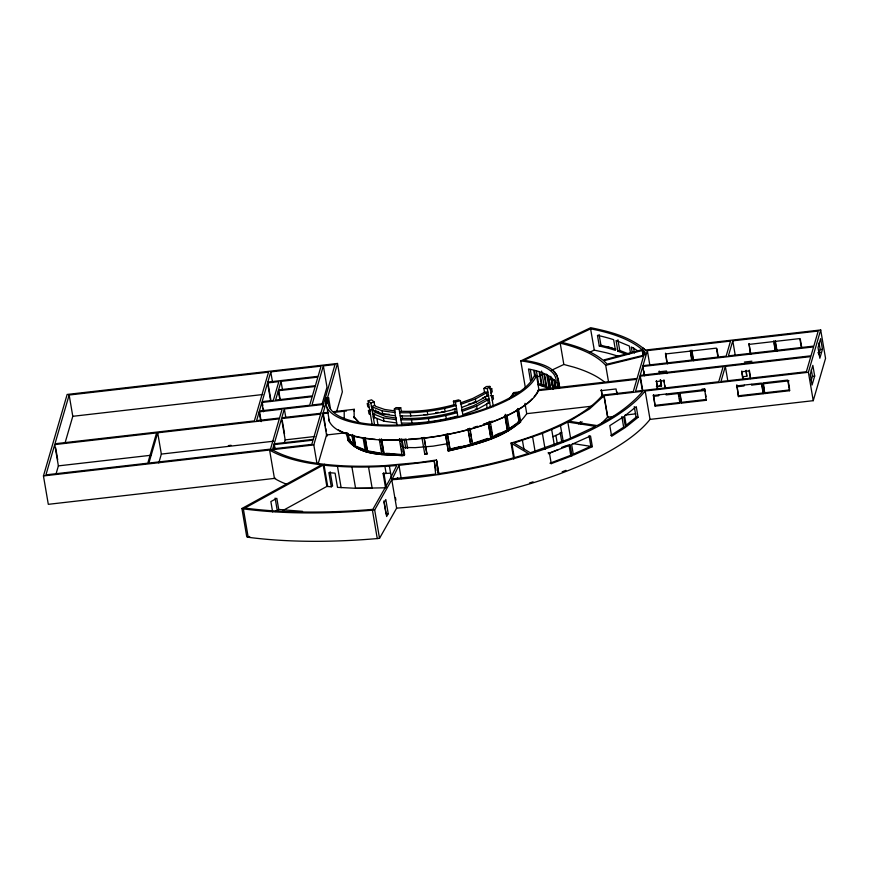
<?xml version="1.0" encoding="UTF-8"?>
<svg xmlns="http://www.w3.org/2000/svg" width="869" height="869" viewBox="0 0 869 869"><rect width="100%" height="100%" fill="white"/><g stroke="black" fill="none" stroke-linecap="round" stroke-linejoin="round"><path stroke-width="1.3" d="M524.974 403.335L526.733 413.666C509.701 438.421 476.505 443.603 449.338 450.739L448.263 450.902L445.634 434.706M424.811 454.302L426.831 454.085L426.853 453.325L424.213 437.889M518.445 408.745L520.716 422.052L520.129 422.453C499.588 438.834 473.431 445.428 448.263 450.924L449.034 450.023M557.757 384.532C560.961 366.685 536.868 362.33 523.909 360.331L560.201 343.179A211.558 71.312 -9.7 0 1 605.693 365.328L643.614 356.018L637.096 378.439L556.388 387.683L557.757 384.532L558.441 388.53M275.614 478.265L48.306 504.324L43.45 475.94L67.141 394.45L337.498 363.459L342.353 391.843L336.705 411.243M54.736 444.591L45.938 474.865L147.784 463.188L156.583 432.914L54.736 444.591L58.375 465.882L56.181 473.453M69.151 395.015L54.975 443.766L254.367 420.911L268.543 372.149L69.151 395.015L72.79 416.305L64.958 443.244M157.702 432.784L148.903 463.058L270.487 449.121L279.286 418.847L157.702 432.784L161.341 454.085L158.777 462.905M259.168 411.819L256.594 420.65L279.525 418.022L282.099 409.19L259.168 411.819L260.754 421.139M261.884 402.456L259.397 411.004L309.701 405.236L312.188 396.688L261.884 402.456L263.481 411.765M267.565 382.914L262.123 401.641L273.366 400.348L278.819 381.621L267.565 382.914L270.759 401.543M267.815 382.078L270.77 371.899L321.074 366.131L318.108 376.31L267.815 382.078L270.77 399.382M278.319 390.724L275.592 400.088L312.427 395.873L315.143 386.499L278.319 390.724L279.905 400.033M278.558 389.909L281.045 381.35L317.869 377.124L315.382 385.684L278.558 389.909L280.144 399.219M273.974 444.624L272.736 448.86L311.797 444.385L313.025 440.148L273.974 444.624L274.658 448.621M275.115 449.132L274.213 443.809L281.545 418.586L320.596 414.111M323.8 406.833L323.398 404.465L284.348 408.951L281.784 417.761L320.835 413.286M284.445 442.408L285.184 439.888L281.545 418.586M274.213 443.809L313.264 439.334L335.01 364.535L323.344 365.871L311.982 404.976L323.637 403.64M322.062 404.107L326.983 387.161L323.344 365.871M316.892 463.003L313.807 444.939L337.498 363.459M318.315 463.253L326.538 434.978L322.899 413.687L327.895 413.112M354.237 409.299L354.118 410.82L354.237 409.299L333.598 411.667M519.977 391.865L513.525 392.603L513.394 394.157L513.644 393.277L516.143 392.994M326.375 398.013L328.591 397.763A105.04 35.412 -9.7 0 0 418.63 423.572A105.04 35.412 -9.7 0 0 534.316 375.745L536.51 375.527A107.289 36.172 -9.7 0 1 418.347 424.376A107.289 36.172 -9.7 0 1 326.375 398.013L327.265 403.183M534.185 396.644A106.789 35.998 -9.7 0 0 538.117 390.648L538.378 389.757L554.129 387.943A95.351 32.142 -9.7 0 0 520.781 360.896L590.703 327.7C609.951 331.676 630.264 336.683 645.341 350.066L820.694 329.959L825.55 358.354L813.243 400.674L650.034 419.39A217.956 73.474 -9.7 0 1 396.644 508.137L379.525 538.324L377.265 538.574A292.516 98.61 -9.7 0 1 248.208 537.281L246.774 536.89L241.919 508.495L321.497 464.882L309.983 463.253A181.284 61.112 -9.7 0 1 269.586 450.012L274.441 478.406A181.284 61.112 -9.7 0 0 287.009 484.381M602.13 397.122L601.294 389.779L602.391 396.231M644.776 352.021L643.842 355.204L607.246 364.133L603.738 360.798L642.821 350.326L644.776 352.021L645.232 354.682M639.921 376.201L635.532 391.311L718.739 381.773L723.127 366.664L639.921 376.201L642.419 390.844M642.745 366.479L640.16 375.386L811.005 355.801L813.601 346.894L642.745 366.479L644.342 375.799M642.984 365.664L647.351 350.631L730.514 341.093L726.147 356.138L642.984 365.664L643.44 368.326M657.475 389.323L656.388 380.763L657.714 388.508M666.936 363.307L665.578 353.172L667.392 363.818M653.325 395.493L653.553 394.678L655.139 406.138L679.927 403.292L678.102 392.647L653.325 395.493L655.139 406.138M658.821 394.961L658.583 395.775L653.575 396.34M656.399 386.629L661.407 386.053L660.755 380.079M664.991 388.454L663.905 379.905L664.34 382.479M666.327 394.091L666.089 394.906L705.193 390.431M691.713 360.461L690.355 350.337M681.665 402.304L706.443 399.468L706.204 400.283L681.426 403.118L680.069 392.994M706.204 400.283L704.629 388.823L702.022 389.116M725.343 366.403L720.955 381.524L806.378 371.726L810.777 356.616L725.343 366.403L727.853 381.046M732.784 340.833L728.407 355.877L813.829 346.079L818.207 331.035L732.784 340.833L735.283 355.475M738.465 396.579L736.879 385.119L738.465 396.579L763.254 393.744L762.124 384.945M750.349 353.748L748.991 343.613L750.816 354.259M744.244 385.163L744.005 385.977L736.499 386.835M742.821 376.722L746.829 376.255L746.189 370.281M751.75 384.304L751.511 385.119L788.987 380.818M775.126 350.902L773.779 340.767M764.992 392.755L789.769 389.909L789.53 390.724L764.753 393.57L763.395 383.435M813.243 400.674L808.398 372.28L820.694 329.959M811.309 380.133L812.428 376.288L811.288 369.64M818.707 354.682L820.195 349.555L819.054 342.897M814.677 376.038L812.07 385L810.245 374.354L812.852 365.382L814.677 376.038L812.428 376.288M822.454 349.295L819.847 358.256L818.022 347.611L820.629 338.649L822.454 349.295L820.195 349.555M398.969 465.36L392.267 478.906L435.662 474.061L434.272 461.102L398.969 465.36L401.239 478.667M396.677 479.525L397.6 477.678M379.525 538.324L374.669 509.929L391.789 479.742A217.956 73.474 -9.7 0 0 645.167 390.996L808.398 372.28M388.237 513.72L386.651 516.512L384.228 502.315L385.814 499.523L388.237 513.72L386.032 513.883L383.826 500.978M346.644 432.925L347.893 440.257C360.711 455.943 383.837 454.313 402.162 455.606L404.139 455.486L404.65 454.737L402.01 439.301M425.365 453.477L424.789 454.324L426.831 454.107L423.974 437.389M509.473 398.643L513.514 393.016M511.135 397.166L513.622 393.69L513.525 392.603M282.816 510.559L326.863 486.423L331.295 486.814L328.873 472.617L335.076 473.171L337.509 487.368L356.279 488.324L385.554 487.802L383.12 473.616L383.826 472.758L386.249 486.955M490.496 389.953L491.691 388.53L492.234 391.734L491.05 393.157M491.713 397.046L492.897 395.634L493.462 398.904L492.267 400.327M604.118 395.699L589.53 408.951L569.38 421.269L597.046 425.582C614.035 416.762 630.34 405.921 642.854 391.256L604.118 395.699L607.876 417.641M614.296 416.381L607.583 417.185L601.62 423.279M397.122 425.506L394.309 409.038L395.96 407.615L400.718 407.702L401.315 411.254L399.686 412.666C418.673 413.329 437.726 410.635 456.008 405.562L454.02 404.737C436.901 409.418 419.075 411.906 401.315 411.254M394.309 409.038L399.077 409.114L400.718 407.702M402.532 418.347L400.891 419.76C419.879 420.422 438.932 417.739 457.224 412.666L455.226 411.841C438.117 416.523 420.292 418.999 402.532 418.347L402.097 415.795M460.309 402.999L472.649 398.513L483.251 393.005L484.478 392.028L483.87 388.476L487.281 388.519L489.888 386.401L493.364 406.692M461.059 404.259L475.397 398.99L487.878 392.06L484.478 392.028M461.602 407.463L475.94 402.184L488.432 395.265M462.265 411.352L476.614 406.084L489.095 399.164L485.695 399.121L473.855 405.606L461.526 410.092M454.02 404.737L453.412 401.196L458.463 399.892L460.451 400.707L462.829 414.632L477.168 409.353L489.66 402.434M626.353 425.05L636.086 417.239L638.085 417.305L636.26 406.659L624.583 416.034L626.408 426.679L638.085 417.305M483.87 388.476L486.325 386.531L489.888 386.401M402.043 454.889L383.457 454.129C371.03 452.097 355.584 451.098 347.774 439.54C360.592 455.237 383.718 453.618 402.043 454.889L404.02 454.78L383.457 454.129L380.97 439.551M506.855 414.861L509.353 429.482L508.593 429.438L520.01 421.78L509.353 429.482L491.289 438.095L470.857 444.928L448.143 450.218L470.857 444.928L491.289 438.095L508.05 430.198L492.375 437.292L492.973 437.422L490.257 421.519M508.278 429.416L519.043 421.726L516.99 409.766M508.05 430.231L520.01 421.78M482.48 398.121L488.682 395.265M331.295 486.814L332.588 485.977L330.155 471.78M610.831 435.423L623.66 427.179L625.506 427.352L623.681 416.707L609.799 425.636L611.613 436.281L625.506 427.352M275.299 511.537L278.601 509.451L302.553 511.341M578.656 423.898L582.1 421.791M324.604 464.296L244.852 508.072A290.137 97.806 -9.7 0 0 372.844 509.353L390.007 479.167L396.753 465.523C372.301 467.555 347.643 467.728 323.225 465.132L326.863 486.423M249.707 536.466L248.208 537.281L243.363 508.886L241.919 508.495M381.784 453.955L382.306 453.694L366.609 451.228L364.339 437.987M560.472 425.701L567.826 422.073L595.58 426.364L568.044 439.323L530.286 452.771L513.959 443.038L542.397 433.414L560.472 425.701L563.297 441.81M564.177 446.97L567.826 445.167M599.284 346.014A212.883 71.758 -9.7 0 1 615.458 350.359L613.633 339.681A212.883 71.758 -9.7 0 0 597.459 335.336L599.284 346.014L600.913 345.221L615.991 349.219M494.895 435.423L499.534 433.197M492.115 437.237L507.268 430.036L504.78 415.458M642.093 349.686L640.464 348.263A212.883 71.758 -9.7 0 0 590.648 328.83L561.863 342.397A213.915 72.105 -9.7 0 1 603.021 360.168L642.093 349.686L643.006 355.008M536.868 377.222L543.853 373.92M551.337 370.379L563.84 364.469L574.018 367.207A211.623 71.334 -9.7 0 1 598.545 377.798L601.674 379.883A211.623 71.334 -9.7 0 1 604.52 382.045M589.443 352.379L594.233 350.109L605.845 352.673A212.883 71.758 -9.7 0 1 618.826 356.496M573.149 454.226L590.877 446.286L592.343 446.655L590.518 435.977L571.617 444.45L573.442 455.128L592.343 446.655M552.912 436.727L561.743 432.773L560.157 432.458L561.7 441.495M558.322 449.588L548.285 453.792M542.202 385.999L546.308 387.574L543.885 373.377L539.779 371.802L542.202 385.999L544.048 385.26L546.134 386.064M630.459 352.684L629.319 346.014L616.056 340.507L617.881 351.185L619.738 350.457L628.971 354.063M561.613 447.426L565.284 446.036M548.176 452.543L549.425 452.999L570.194 445.113L572.019 455.758L551.239 463.644L549.99 463.188L570.77 455.291L572.019 455.758M562.167 471.791L565.958 470.346M365.947 450.631L354.552 446.362L352.51 434.446M374.061 401.869L371.563 399.827L368.119 400.87L370.857 403.031L374.061 401.869L374.669 405.421L375.919 406.442L384.619 409.451L395.243 410.983M374.669 405.421L371.454 406.573L382.175 410.82L394.917 412.59M396.46 418.076L385.836 416.555L375.886 412.525L372.671 413.677L383.392 417.913L396.123 419.684M550.186 388.291L547.981 375.386L544.472 373.605L546.905 387.802L548.86 387.107L550.685 388.041M472.942 443.429L487.737 438.411M471.161 444.787L477.363 442.679M472.193 444.081L491.289 438.095M529.482 482.979L533.099 481.817M269.586 450.012L271.639 449.371A178.981 60.33 -9.7 0 0 385.63 465.545L419.358 462.449L436.477 460.005L438.986 474.648M370.498 414.785L368.999 413.818L368.445 410.537L370.737 409.853M468.413 404.248L475.94 402.184L475.397 398.99M453.412 401.196L455.399 402.01L460.451 400.707M401.456 423.029C420.444 423.692 439.497 421.009 457.778 415.936L455.399 402.01M353.705 445.83L354.433 445.645L348.838 439.681L348.111 439.866L346.981 433.24M350.294 439.323L349.197 439.595L353.998 444.7M461.265 446.384L449.642 449.143L450.185 449.827L447.47 433.924M449.892 449.447L470.585 444.58M558.322 382.545L558.8 385.119M447.481 443.701L433.11 446.145L415.219 447.644L403.031 447.492M452.803 409.332L456.551 408.767C438.269 413.84 419.216 416.533 400.229 415.86M426.092 453.433L426.853 453.325M426.831 454.031L424.789 454.324L421.932 437.607M625.028 415.11L635.76 413.829M72.79 416.305L262.753 394.526M665.339 353.987L690.127 351.152M748.752 344.428L773.54 341.582M817.838 352.792L820.51 352.488M658.974 371.856L666.49 370.998L666.925 373.583M744.407 362.069L751.913 361.2M328.134 412.286L323.138 412.862L325.343 425.767M334.793 412.319L344.243 411.211M538.117 390.648L636.836 379.329L633.273 391.571L602.032 395.156L601.793 395.971A159.95 53.921 -9.7 0 1 511.037 443.071L513.775 459.038M656.149 381.578L663.666 380.72M601.033 390.67L616.045 388.954L616.936 394.113M659.136 385.521L661.646 385.239M704.39 389.638L679.601 392.473L681.426 403.118M736.651 385.934L761.429 383.099L763.254 393.744M228.373 445.601L231.067 445.286M326.538 434.978L346.481 432.686M58.375 465.882L150.837 455.28M161.341 454.085L273.572 441.213M285.184 439.888L314.806 436.488M526.733 413.666L592.452 406.127M655.378 405.323L680.155 402.477M738.704 395.764L763.482 392.929M43.45 475.94L313.807 444.939M243.363 508.886A292.516 98.61 -9.7 0 0 372.421 510.19L374.669 509.929M346.492 410.972L344.178 411.222L344.254 418.956M435.706 412.601L438.4 412.351M441.094 412.102L445.134 411.721L444.591 408.517M396.612 508.137L391.789 479.742M383.12 473.616L390.594 473.171M405.725 439.279L394.917 439.942A106.789 35.998 -9.7 0 1 378.938 439.562M408.43 439.117L420.585 438.367M489.312 388.617L491.691 388.53M490.529 395.721L492.897 395.634M423.735 414.632L427.776 414.643L427.233 411.439M385.89 453.336L389.866 453.499M402.347 455.595C383.968 454.357 360.646 456.138 347.893 440.257L347.85 436.39M401.261 454.411L384.065 453.661L381.578 439.084M389.29 414.339L382.729 414.024L372.008 409.777M518.076 421.671L519.043 421.726M395.46 415.795L382.729 414.024L382.175 410.82M373.236 416.946L383.946 421.193L396.688 422.964M572.79 443.57L591.289 446.427M378.623 411.689L373.366 410.863L372.823 407.659M474.116 401.869L475.94 402.184M475.332 409.038L477.168 409.353L476.614 406.084M380.057 453.097L367.478 450.783L365.208 437.541M606.388 346.514L612.113 348.034M542.126 384.706L538.574 383.685L536.369 370.781M543.31 385.054L544.048 385.26L541.626 371.074M538.03 384.793L541.528 385.803L539.106 371.606L534.435 370.259L535.315 375.419M617.881 351.185L624.876 353.813M570.194 445.113L568.956 444.646L570.77 455.291M548.209 386.857L548.86 387.107L546.655 374.202M359.027 422.595L359.56 422.812L353.824 416.707L356.953 420.618M356.811 446.481L365.089 450.012M472.378 444.168L470.075 428.471M546.905 387.802L549.241 388.986M511.037 443.071L528.254 453.422L522.215 455.367A215.675 72.703 -9.7 0 1 444.895 472.779L437.922 473.746L436.477 460.005M369.282 407.615L367.783 406.714L367.229 403.444L368.728 404.411M368.445 410.537L369.944 411.515M642.593 347.676L645.341 350.066M554.009 371.487L557.138 375.473L557.941 380.209M552.706 370.227L555.313 372.758M470.314 444.244L470.857 444.928M555.888 382.708L554.335 380.383L555.595 384.109M800.284 339.084L801.652 347.079M801.414 347.893L799.828 338.573L775.039 341.419L776.636 350.728M788.183 380.6L789.541 388.584M789.53 390.724L787.716 380.079L762.928 382.925L764.753 393.57M775.278 340.605L777.103 351.25M774.236 343.429L775.365 350.088M749.328 370.107L750.425 376.559M750.414 378.667L749.089 370.922L741.583 371.78L742.908 379.525M745.95 371.096L746.829 376.255M741.822 370.965L743.136 378.71M716.871 348.654L718.239 356.638M718 357.452L716.404 348.132L691.626 350.978L693.212 360.298M704.629 388.823L705.085 391.484M705.53 394.146L705.986 396.807M691.865 350.164L693.679 360.809M690.812 352.999L691.952 359.647M678.57 393.168L679.026 395.829M679.482 398.491L679.927 401.152M664.785 385.065L665.219 387.639M659.213 371.041L659.658 373.627M660.299 379.601L661.407 386.053M647.351 350.631L649.86 365.262M642.821 350.326L643.733 355.649M643.896 370.987L644.353 373.648M645.178 390.996L650.034 419.39M640.388 376.712L642.658 390.029M633.523 347.676L634.435 353.01M632.208 352.347L631.296 347.003A212.883 71.758 -9.7 0 1 638.324 351.282M634.261 406.594L636.086 417.239M617.913 339.779L619.738 350.468M621.835 416.533L623.66 427.179M616.968 391.93L617.414 394.504M605.704 365.317L608.43 381.295M599.089 334.543L601.098 346.101M603.944 395.895L607.583 417.185M590.583 328.819L594.298 350.131M589.052 435.608L590.877 446.286M580.296 421.595L580.742 424.17M560.201 343.179L563.84 364.469M567.826 422.073L570.564 438.052M558.159 378.363L559.745 387.683M558.365 381.393L559.506 388.041M554.357 379.905L555.682 387.65M555.117 386.52L554.009 380.068L551.782 377.906L553.553 388.237M553.357 389.236L551.37 377.624L548.491 375.647L550.696 388.552M550.761 376.299L552.966 389.203M550.522 377.352L550.968 379.927M551.413 382.512L551.848 385.097M555.888 435.391L557.431 444.428M551.696 429.634L554.455 445.764M536.521 375.495L538.932 389.725A107.289 36.172 -9.7 0 1 430.535 437.368A107.289 36.172 -9.7 0 1 328.525 419.021M549.425 452.999L551.239 463.644M534.783 376.549L533.685 370.096L528.493 368.988L530.47 380.6M542.397 433.414L545.135 449.382M530.286 369.477L532.045 379.807M520.781 360.896L525.419 387.998M532.632 437.02L535.13 451.663M517.739 408.484L520.129 422.453M517.316 409.777L519.358 421.747M522.443 440.442L524.04 449.762M511.884 443.668L514.394 458.311M505.334 414.296L508.169 430.905M505.041 415.512L507.529 430.09M487.281 388.519L490.529 407.528M486.575 393.114L487.118 396.318M487.791 400.218L488.345 403.488M485.25 396.525L485.695 399.121M486.477 403.737L487.161 407.746M489.66 421.389L490.105 424.039M490.561 426.69L491.018 429.34M491.463 431.991L491.919 434.641M488.574 422.204L491.409 438.812M488.443 423.344L490.931 437.922M488.259 423.257L490.746 437.835M469.651 428.276L470.107 430.915M470.563 433.566L471.009 436.216M471.465 438.867L471.921 441.517M468.141 429.025L470.976 445.634M467.87 428.689L470.672 444.7L449.979 449.566L447.166 433.544M454.78 409.245L455.226 411.841M445.808 415.61L446.362 418.891M445.417 434.315L448.263 450.924M436.542 460.776L438.812 474.094M428.45 418.532L429.004 421.813M434.272 461.102L435.869 470.422M410.277 412.818L410.82 416.023M411.482 419.912L412.047 423.192M406.062 439.019L407.67 448.382M399.077 409.114L401.891 425.582M404.281 439.584L405.812 448.502M401.239 438.975L404.139 455.486M399.686 438.715L400.142 441.365M400.598 444.016L401.043 446.655M401.5 449.306L401.956 451.956M399.316 438.997L402.162 455.606M383.392 417.913L383.946 421.193M395.449 497.535L395.906 500.196M389.388 466.066L391.484 478.33M381.393 439.225L383.881 453.803M375.451 409.962L375.886 412.525M376.907 418.467L378.048 425.158M384.924 466.403L386.14 473.496M379.818 439.117L380.274 441.767M381.404 448.393L381.86 451.044M379.297 439.377L381.904 454.661M374.039 414.752L374.593 418.032M370.857 403.031L374.539 424.593M368.119 400.87L372.247 424.974M364.947 437.672L367.218 450.924M368.532 467.022L372.171 488.324L355.584 488.291L351.934 467.001M363.036 437.618L365.414 451.576M372.421 510.19L377.265 538.574M354.161 410.537L354.041 409.82L354.237 418.076L354.118 417.37M353.813 435.38L355.627 445.982M353.487 435.499L355.302 446.09M351.891 435.228L353.824 446.536M348.295 434.294L348.969 438.269M347.709 433.055L348.838 439.681M328.591 397.763L330.568 409.386M337.487 466.392L341.126 487.683M326.994 407.365L329.416 421.563M325.777 428.352L326.223 430.926M326.668 433.512L327.102 436.097M324.061 465.197L327.7 486.499M281.045 381.35L282.403 389.334M284.348 408.951L285.705 416.935M282.24 420.422L284.511 433.74M270.77 371.899L272.594 382.545M262.351 402.966L262.807 405.627M263.264 408.289L263.72 410.95M278.808 509.929L276.82 498.317L270.867 501.576L272.627 511.906M275.125 498.067L277.33 510.972M259.625 412.341L261.221 421.65M55.659 447.763L57.712 459.734M489.899 422.03A105.04 35.412 -9.7 0 1 483.794 424.202M477.472 426.244A105.04 35.412 -9.7 0 1 473.616 427.407M532.349 398.675A106.789 35.998 -9.7 0 1 420.835 438.356M375.169 439.29A106.789 35.998 -9.7 0 1 338.15 429.71M492.354 421.128A105.127 35.444 -9.7 0 1 483.533 424.3"/></g></svg>
